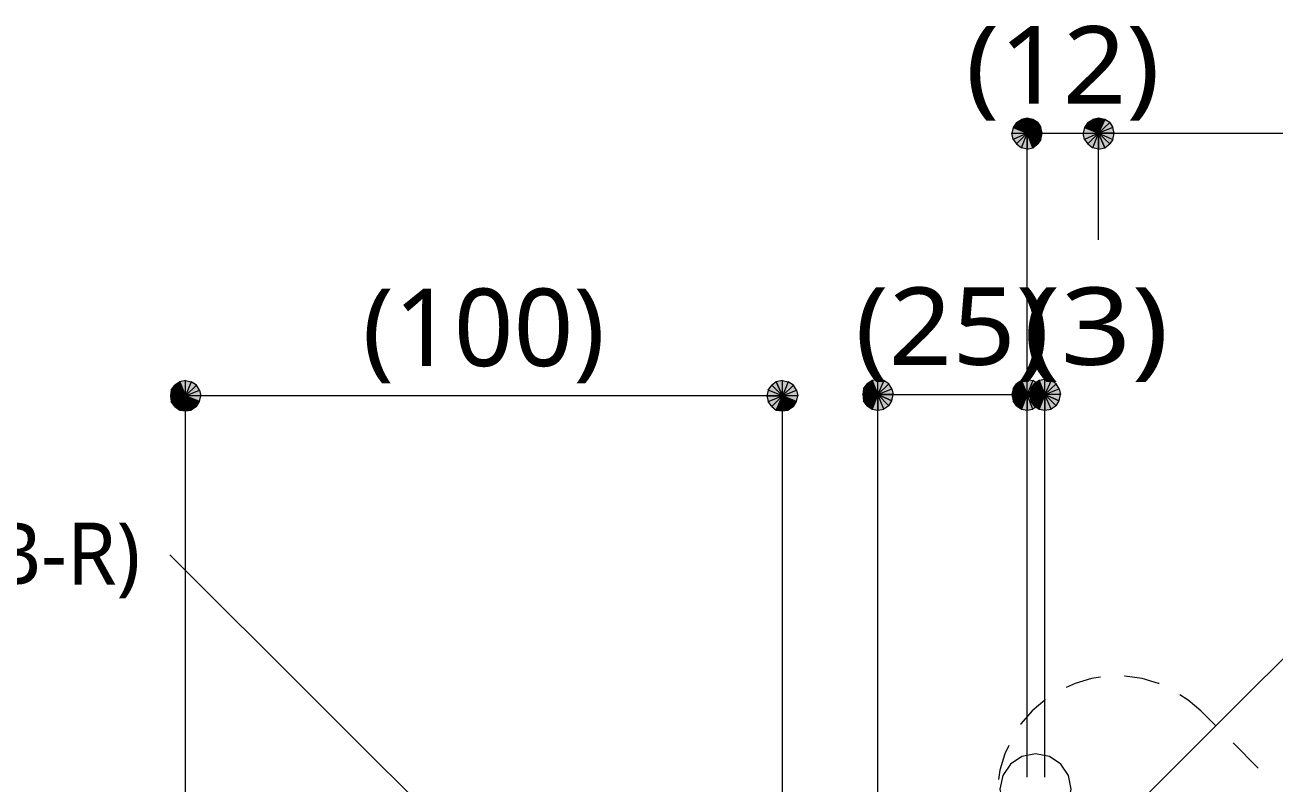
# Model space of a CAD drawing. Header units: millimetres. Extents: x 0 to 420, y 0 to 297.
# Drawn here: x 40.78 to 82.67, y 238.39 to 263.81 of the extents above; entities that cross this region are included whole.
import ezdxf
from ezdxf.enums import TextEntityAlignment as Align

# ---------------------------------------------------------------- set-up
doc = ezdxf.new("R2010")
doc.units = ezdxf.units.MM
doc.styles.add('kst32b', font='NotoSansJP-Variable.ttf')

msp = doc.modelspace()

# ---------------------------------------------------------------- hatches: boundary and pattern name
h = msp.add_hatch(color=7)
h.paths.add_polyline_path([(74.359, 260.689), (74.168, 260.646), (74.359, 260.181), (74.359, 260.689)])
h.paths.add_polyline_path([(74.168, 260.646), (74.359, 260.181), (73.999, 260.54), (74.168, 260.646)])
h.paths.add_polyline_path([(74.359, 260.181), (73.999, 260.54), (73.893, 260.371), (74.359, 260.181)])
for points in [[(74.549, 260.646), (74.359, 260.689), (74.359, 260.181), (74.549, 260.646)], [(76.962, 260.646), (76.75, 260.689), (76.75, 260.181), (76.962, 260.646)], [(45.974, 250.888), (46.164, 250.867), (46.164, 251.375), (45.974, 250.888)], [(65.955, 250.888), (66.167, 250.867), (66.167, 251.375), (65.955, 250.888)], [(69.173, 250.931), (69.363, 250.888), (69.363, 251.418), (69.173, 250.931)], [(74.168, 250.931), (74.359, 250.888), (74.359, 251.418), (74.168, 250.931)], [(74.761, 250.931), (74.951, 250.888), (74.951, 251.418), (74.761, 250.931)]]:
    msp.add_hatch(color=7).paths.add_polyline_path(points)
h = msp.add_hatch(color=7)
h.paths.add_polyline_path([(74.867, 260.181), (74.824, 260.371), (74.359, 260.181), (74.867, 260.181)])
h.paths.add_polyline_path([(74.824, 260.371), (74.359, 260.181), (74.718, 260.54), (74.824, 260.371)])
h.paths.add_polyline_path([(74.359, 260.181), (74.718, 260.54), (74.549, 260.646), (74.359, 260.181)])
h = msp.add_hatch(color=7)
h.paths.add_polyline_path([(76.75, 260.689), (76.56, 260.646), (76.75, 260.181), (76.75, 260.689)])
h.paths.add_polyline_path([(76.56, 260.646), (76.75, 260.181), (76.391, 260.54), (76.56, 260.646)])
h.paths.add_polyline_path([(76.75, 260.181), (76.391, 260.54), (76.285, 260.371), (76.75, 260.181)])
h = msp.add_hatch(color=7)
h.paths.add_polyline_path([(77.279, 260.181), (77.237, 260.371), (76.75, 260.181), (77.279, 260.181)])
h.paths.add_polyline_path([(77.237, 260.371), (76.75, 260.181), (77.131, 260.54), (77.237, 260.371)])
h.paths.add_polyline_path([(76.75, 260.181), (77.131, 260.54), (76.962, 260.646), (76.75, 260.181)])
h = msp.add_hatch(color=7)
h.paths.add_polyline_path([(73.893, 260.371), (73.851, 260.181), (74.359, 260.181), (73.893, 260.371)])
h.paths.add_polyline_path([(73.851, 260.181), (74.359, 260.181), (73.893, 259.969), (73.851, 260.181)])
h.paths.add_polyline_path([(74.359, 260.181), (73.893, 259.969), (73.999, 259.821), (74.359, 260.181)])
h = msp.add_hatch(color=7)
h.paths.add_polyline_path([(73.999, 259.821), (74.168, 259.694), (74.359, 260.181), (73.999, 259.821)])
h.paths.add_polyline_path([(74.168, 259.694), (74.359, 260.181), (74.359, 259.651), (74.168, 259.694)])
h.paths.add_polyline_path([(74.359, 260.181), (74.359, 259.651), (74.549, 259.694), (74.359, 260.181)])
h = msp.add_hatch(color=7)
h.paths.add_polyline_path([(74.549, 259.694), (74.718, 259.821), (74.359, 260.181), (74.549, 259.694)])
h.paths.add_polyline_path([(74.718, 259.821), (74.359, 260.181), (74.824, 259.969), (74.718, 259.821)])
h.paths.add_polyline_path([(74.359, 260.181), (74.824, 259.969), (74.867, 260.181), (74.359, 260.181)])
h = msp.add_hatch(color=7)
h.paths.add_polyline_path([(76.285, 260.371), (76.242, 260.181), (76.75, 260.181), (76.285, 260.371)])
h.paths.add_polyline_path([(76.242, 260.181), (76.75, 260.181), (76.285, 259.969), (76.242, 260.181)])
h.paths.add_polyline_path([(76.75, 260.181), (76.285, 259.969), (76.391, 259.821), (76.75, 260.181)])
h = msp.add_hatch(color=7)
h.paths.add_polyline_path([(76.391, 259.821), (76.56, 259.694), (76.75, 260.181), (76.391, 259.821)])
h.paths.add_polyline_path([(76.56, 259.694), (76.75, 260.181), (76.75, 259.651), (76.56, 259.694)])
h.paths.add_polyline_path([(76.75, 260.181), (76.75, 259.651), (76.962, 259.694), (76.75, 260.181)])
h = msp.add_hatch(color=7)
h.paths.add_polyline_path([(76.962, 259.694), (77.131, 259.821), (76.75, 260.181), (76.962, 259.694)])
h.paths.add_polyline_path([(77.131, 259.821), (76.75, 260.181), (77.237, 259.969), (77.131, 259.821)])
h.paths.add_polyline_path([(76.75, 260.181), (77.237, 259.969), (77.279, 260.181), (76.75, 260.181)])
h = msp.add_hatch(color=7)
h.paths.add_polyline_path([(45.974, 251.841), (45.805, 251.735), (46.164, 251.375), (45.974, 251.841)])
h.paths.add_polyline_path([(45.805, 251.735), (46.164, 251.375), (45.678, 251.566), (45.805, 251.735)])
h.paths.add_polyline_path([(46.164, 251.375), (45.678, 251.566), (45.657, 251.375), (46.164, 251.375)])
h = msp.add_hatch(color=7)
h.paths.add_polyline_path([(46.524, 251.735), (46.355, 251.841), (46.164, 251.375), (46.524, 251.735)])
h.paths.add_polyline_path([(46.355, 251.841), (46.164, 251.375), (46.164, 251.883), (46.355, 251.841)])
h.paths.add_polyline_path([(46.164, 251.375), (46.164, 251.883), (45.974, 251.841), (46.164, 251.375)])
h = msp.add_hatch(color=7)
h.paths.add_polyline_path([(46.63, 251.185), (46.673, 251.375), (46.164, 251.375), (46.63, 251.185)])
h.paths.add_polyline_path([(46.673, 251.375), (46.164, 251.375), (46.63, 251.566), (46.673, 251.375)])
h.paths.add_polyline_path([(46.164, 251.375), (46.63, 251.566), (46.524, 251.735), (46.164, 251.375)])
h = msp.add_hatch(color=7)
h.paths.add_polyline_path([(65.955, 251.841), (65.807, 251.735), (66.167, 251.375), (65.955, 251.841)])
h.paths.add_polyline_path([(65.807, 251.735), (66.167, 251.375), (65.68, 251.566), (65.807, 251.735)])
h.paths.add_polyline_path([(66.167, 251.375), (65.68, 251.566), (65.638, 251.375), (66.167, 251.375)])
h = msp.add_hatch(color=7)
h.paths.add_polyline_path([(66.527, 251.735), (66.358, 251.841), (66.167, 251.375), (66.527, 251.735)])
h.paths.add_polyline_path([(66.358, 251.841), (66.167, 251.375), (66.167, 251.883), (66.358, 251.841)])
h.paths.add_polyline_path([(66.167, 251.375), (66.167, 251.883), (65.955, 251.841), (66.167, 251.375)])
h = msp.add_hatch(color=7)
h.paths.add_polyline_path([(66.633, 251.185), (66.675, 251.375), (66.167, 251.375), (66.633, 251.185)])
h.paths.add_polyline_path([(66.675, 251.375), (66.167, 251.375), (66.633, 251.566), (66.675, 251.375)])
h.paths.add_polyline_path([(66.167, 251.375), (66.633, 251.566), (66.527, 251.735), (66.167, 251.375)])
h = msp.add_hatch(color=7)
h.paths.add_polyline_path([(69.173, 251.883), (69.003, 251.778), (69.363, 251.418), (69.173, 251.883)])
h.paths.add_polyline_path([(69.003, 251.778), (69.363, 251.418), (68.876, 251.608), (69.003, 251.778)])
h.paths.add_polyline_path([(69.363, 251.418), (68.876, 251.608), (68.855, 251.418), (69.363, 251.418)])
h = msp.add_hatch(color=7)
h.paths.add_polyline_path([(69.723, 251.778), (69.554, 251.883), (69.363, 251.418), (69.723, 251.778)])
h.paths.add_polyline_path([(69.554, 251.883), (69.363, 251.418), (69.363, 251.926), (69.554, 251.883)])
h.paths.add_polyline_path([(69.363, 251.418), (69.363, 251.926), (69.173, 251.883), (69.363, 251.418)])
h = msp.add_hatch(color=7)
h.paths.add_polyline_path([(69.829, 251.206), (69.871, 251.418), (69.363, 251.418), (69.829, 251.206)])
h.paths.add_polyline_path([(69.871, 251.418), (69.363, 251.418), (69.829, 251.608), (69.871, 251.418)])
h.paths.add_polyline_path([(69.363, 251.418), (69.829, 251.608), (69.723, 251.778), (69.363, 251.418)])
h = msp.add_hatch(color=7)
h.paths.add_polyline_path([(74.168, 251.883), (73.999, 251.778), (74.359, 251.418), (74.168, 251.883)])
h.paths.add_polyline_path([(73.999, 251.778), (74.359, 251.418), (73.893, 251.608), (73.999, 251.778)])
h.paths.add_polyline_path([(74.359, 251.418), (73.893, 251.608), (73.851, 251.418), (74.359, 251.418)])
h = msp.add_hatch(color=7)
h.paths.add_polyline_path([(74.718, 251.778), (74.549, 251.883), (74.359, 251.418), (74.718, 251.778)])
h.paths.add_polyline_path([(74.549, 251.883), (74.359, 251.418), (74.359, 251.926), (74.549, 251.883)])
h.paths.add_polyline_path([(74.359, 251.418), (74.359, 251.926), (74.168, 251.883), (74.359, 251.418)])
h = msp.add_hatch(color=7)
h.paths.add_polyline_path([(74.824, 251.206), (74.867, 251.418), (74.359, 251.418), (74.824, 251.206)])
h.paths.add_polyline_path([(74.867, 251.418), (74.359, 251.418), (74.824, 251.608), (74.867, 251.418)])
h.paths.add_polyline_path([(74.359, 251.418), (74.824, 251.608), (74.718, 251.778), (74.359, 251.418)])
h = msp.add_hatch(color=7)
h.paths.add_polyline_path([(74.761, 251.883), (74.591, 251.778), (74.951, 251.418), (74.761, 251.883)])
h.paths.add_polyline_path([(74.591, 251.778), (74.951, 251.418), (74.486, 251.608), (74.591, 251.778)])
h.paths.add_polyline_path([(74.951, 251.418), (74.486, 251.608), (74.443, 251.418), (74.951, 251.418)])
h = msp.add_hatch(color=7)
h.paths.add_polyline_path([(75.332, 251.778), (75.163, 251.883), (74.951, 251.418), (75.332, 251.778)])
h.paths.add_polyline_path([(75.163, 251.883), (74.951, 251.418), (74.951, 251.926), (75.163, 251.883)])
h.paths.add_polyline_path([(74.951, 251.418), (74.951, 251.926), (74.761, 251.883), (74.951, 251.418)])
h = msp.add_hatch(color=7)
h.paths.add_polyline_path([(75.438, 251.206), (75.48, 251.418), (74.951, 251.418), (75.438, 251.206)])
h.paths.add_polyline_path([(75.48, 251.418), (74.951, 251.418), (75.438, 251.608), (75.48, 251.418)])
h.paths.add_polyline_path([(74.951, 251.418), (75.438, 251.608), (75.332, 251.778), (74.951, 251.418)])
h = msp.add_hatch(color=7)
h.paths.add_polyline_path([(45.657, 251.375), (45.678, 251.185), (46.164, 251.375), (45.657, 251.375)])
h.paths.add_polyline_path([(45.678, 251.185), (46.164, 251.375), (45.805, 251.015), (45.678, 251.185)])
h.paths.add_polyline_path([(46.164, 251.375), (45.805, 251.015), (45.974, 250.888), (46.164, 251.375)])
h = msp.add_hatch(color=7)
h.paths.add_polyline_path([(46.164, 250.867), (46.355, 250.888), (46.164, 251.375), (46.164, 250.867)])
h.paths.add_polyline_path([(46.355, 250.888), (46.164, 251.375), (46.524, 251.015), (46.355, 250.888)])
h.paths.add_polyline_path([(46.164, 251.375), (46.524, 251.015), (46.63, 251.185), (46.164, 251.375)])
h = msp.add_hatch(color=7)
h.paths.add_polyline_path([(65.638, 251.375), (65.68, 251.185), (66.167, 251.375), (65.638, 251.375)])
h.paths.add_polyline_path([(65.68, 251.185), (66.167, 251.375), (65.807, 251.015), (65.68, 251.185)])
h.paths.add_polyline_path([(66.167, 251.375), (65.807, 251.015), (65.955, 250.888), (66.167, 251.375)])
h = msp.add_hatch(color=7)
h.paths.add_polyline_path([(66.167, 250.867), (66.358, 250.888), (66.167, 251.375), (66.167, 250.867)])
h.paths.add_polyline_path([(66.358, 250.888), (66.167, 251.375), (66.527, 251.015), (66.358, 250.888)])
h.paths.add_polyline_path([(66.167, 251.375), (66.527, 251.015), (66.633, 251.185), (66.167, 251.375)])
h = msp.add_hatch(color=7)
h.paths.add_polyline_path([(68.855, 251.418), (68.876, 251.206), (69.363, 251.418), (68.855, 251.418)])
h.paths.add_polyline_path([(68.876, 251.206), (69.363, 251.418), (69.003, 251.037), (68.876, 251.206)])
h.paths.add_polyline_path([(69.363, 251.418), (69.003, 251.037), (69.173, 250.931), (69.363, 251.418)])
h = msp.add_hatch(color=7)
h.paths.add_polyline_path([(69.363, 250.888), (69.554, 250.931), (69.363, 251.418), (69.363, 250.888)])
h.paths.add_polyline_path([(69.554, 250.931), (69.363, 251.418), (69.723, 251.037), (69.554, 250.931)])
h.paths.add_polyline_path([(69.363, 251.418), (69.723, 251.037), (69.829, 251.206), (69.363, 251.418)])
h = msp.add_hatch(color=7)
h.paths.add_polyline_path([(73.851, 251.418), (73.893, 251.206), (74.359, 251.418), (73.851, 251.418)])
h.paths.add_polyline_path([(73.893, 251.206), (74.359, 251.418), (73.999, 251.037), (73.893, 251.206)])
h.paths.add_polyline_path([(74.359, 251.418), (73.999, 251.037), (74.168, 250.931), (74.359, 251.418)])
h = msp.add_hatch(color=7)
h.paths.add_polyline_path([(74.359, 250.888), (74.549, 250.931), (74.359, 251.418), (74.359, 250.888)])
h.paths.add_polyline_path([(74.549, 250.931), (74.359, 251.418), (74.718, 251.037), (74.549, 250.931)])
h.paths.add_polyline_path([(74.359, 251.418), (74.718, 251.037), (74.824, 251.206), (74.359, 251.418)])
h = msp.add_hatch(color=7)
h.paths.add_polyline_path([(74.443, 251.418), (74.486, 251.206), (74.951, 251.418), (74.443, 251.418)])
h.paths.add_polyline_path([(74.486, 251.206), (74.951, 251.418), (74.591, 251.037), (74.486, 251.206)])
h.paths.add_polyline_path([(74.951, 251.418), (74.591, 251.037), (74.761, 250.931), (74.951, 251.418)])
h = msp.add_hatch(color=7)
h.paths.add_polyline_path([(74.951, 250.888), (75.163, 250.931), (74.951, 251.418), (74.951, 250.888)])
h.paths.add_polyline_path([(75.163, 250.931), (74.951, 251.418), (75.332, 251.037), (75.163, 250.931)])
h.paths.add_polyline_path([(74.951, 251.418), (75.332, 251.037), (75.438, 251.206), (74.951, 251.418)])

# ---------------------------------------------------------------- linework, layer by layer
at = {"lineweight": 0}
for points in [[(74.359, 260.181), (73.999, 260.54), (73.893, 260.371)], [(74.168, 260.646), (74.359, 260.181), (73.999, 260.54)], [(74.359, 260.689), (74.168, 260.646), (74.359, 260.181)], [(74.549, 260.646), (74.359, 260.689), (74.359, 260.181)], [(74.359, 260.181), (74.718, 260.54), (74.549, 260.646)], [(74.824, 260.371), (74.359, 260.181), (74.718, 260.54)], [(76.75, 260.181), (76.391, 260.54), (76.285, 260.371)], [(76.56, 260.646), (76.75, 260.181), (76.391, 260.54)], [(76.75, 260.689), (76.56, 260.646), (76.75, 260.181)], [(76.962, 260.646), (76.75, 260.689), (76.75, 260.181)], [(76.75, 260.181), (77.131, 260.54), (76.962, 260.646)], [(77.237, 260.371), (76.75, 260.181), (77.131, 260.54)], [(73.893, 260.371), (73.851, 260.181), (74.359, 260.181)], [(73.851, 260.181), (74.359, 260.181), (73.893, 259.969)], [(74.359, 260.181), (73.893, 259.969), (73.999, 259.821)], [(73.999, 259.821), (74.168, 259.694), (74.359, 260.181)], [(74.168, 259.694), (74.359, 260.181), (74.359, 259.651)], [(74.867, 260.181), (74.824, 260.371), (74.359, 260.181)], [(74.359, 260.181), (74.359, 259.651), (74.549, 259.694)], [(74.549, 259.694), (74.718, 259.821), (74.359, 260.181)], [(74.718, 259.821), (74.359, 260.181), (74.824, 259.969)], [(74.359, 260.181), (74.824, 259.969), (74.867, 260.181)], [(76.285, 260.371), (76.242, 260.181), (76.75, 260.181)], [(76.242, 260.181), (76.75, 260.181), (76.285, 259.969)], [(76.75, 260.181), (76.285, 259.969), (76.391, 259.821)], [(76.391, 259.821), (76.56, 259.694), (76.75, 260.181)], [(76.56, 259.694), (76.75, 260.181), (76.75, 259.651)], [(77.279, 260.181), (77.237, 260.371), (76.75, 260.181)], [(76.75, 260.181), (76.75, 259.651), (76.962, 259.694)], [(76.962, 259.694), (77.131, 259.821), (76.75, 260.181)], [(77.131, 259.821), (76.75, 260.181), (77.237, 259.969)], [(76.75, 260.181), (77.237, 259.969), (77.279, 260.181)], [(45.805, 251.735), (46.164, 251.375), (45.678, 251.566)], [(45.974, 251.841), (45.805, 251.735), (46.164, 251.375)], [(46.164, 251.375), (46.164, 251.883), (45.974, 251.841)], [(46.355, 251.841), (46.164, 251.375), (46.164, 251.883)], [(46.524, 251.735), (46.355, 251.841), (46.164, 251.375)], [(46.164, 251.375), (46.63, 251.566), (46.524, 251.735)], [(65.807, 251.735), (66.167, 251.375), (65.68, 251.566)], [(65.955, 251.841), (65.807, 251.735), (66.167, 251.375)], [(66.167, 251.375), (66.167, 251.883), (65.955, 251.841)], [(66.358, 251.841), (66.167, 251.375), (66.167, 251.883)], [(66.527, 251.735), (66.358, 251.841), (66.167, 251.375)], [(66.167, 251.375), (66.633, 251.566), (66.527, 251.735)], [(69.003, 251.778), (69.363, 251.418), (68.876, 251.608)], [(69.173, 251.883), (69.003, 251.778), (69.363, 251.418)], [(69.363, 251.418), (69.363, 251.926), (69.173, 251.883)], [(69.554, 251.883), (69.363, 251.418), (69.363, 251.926)], [(69.723, 251.778), (69.554, 251.883), (69.363, 251.418)], [(69.363, 251.418), (69.829, 251.608), (69.723, 251.778)], [(73.999, 251.778), (74.359, 251.418), (73.893, 251.608)], [(74.168, 251.883), (73.999, 251.778), (74.359, 251.418)], [(74.359, 251.418), (74.359, 251.926), (74.168, 251.883)], [(74.549, 251.883), (74.359, 251.418), (74.359, 251.926)], [(74.718, 251.778), (74.549, 251.883), (74.359, 251.418)], [(74.359, 251.418), (74.824, 251.608), (74.718, 251.778)], [(74.591, 251.778), (74.951, 251.418), (74.486, 251.608)], [(74.761, 251.883), (74.591, 251.778), (74.951, 251.418)], [(74.951, 251.418), (74.951, 251.926), (74.761, 251.883)], [(75.163, 251.883), (74.951, 251.418), (74.951, 251.926)], [(75.332, 251.778), (75.163, 251.883), (74.951, 251.418)], [(74.951, 251.418), (75.438, 251.608), (75.332, 251.778)], [(46.164, 251.375), (45.678, 251.566), (45.657, 251.375)], [(45.657, 251.375), (45.678, 251.185), (46.164, 251.375)], [(45.678, 251.185), (46.164, 251.375), (45.805, 251.015)], [(46.164, 251.375), (45.805, 251.015), (45.974, 250.888)], [(45.974, 250.888), (46.164, 250.867), (46.164, 251.375)], [(46.673, 251.375), (46.164, 251.375), (46.63, 251.566)], [(46.164, 250.867), (46.355, 250.888), (46.164, 251.375)], [(46.355, 250.888), (46.164, 251.375), (46.524, 251.015)], [(46.164, 251.375), (46.524, 251.015), (46.63, 251.185)], [(46.63, 251.185), (46.673, 251.375), (46.164, 251.375)], [(66.167, 251.375), (65.68, 251.566), (65.638, 251.375)], [(65.638, 251.375), (65.68, 251.185), (66.167, 251.375)], [(65.68, 251.185), (66.167, 251.375), (65.807, 251.015)], [(66.167, 251.375), (65.807, 251.015), (65.955, 250.888)], [(65.955, 250.888), (66.167, 250.867), (66.167, 251.375)], [(66.675, 251.375), (66.167, 251.375), (66.633, 251.566)], [(66.167, 250.867), (66.358, 250.888), (66.167, 251.375)], [(66.358, 250.888), (66.167, 251.375), (66.527, 251.015)], [(66.167, 251.375), (66.527, 251.015), (66.633, 251.185)], [(66.633, 251.185), (66.675, 251.375), (66.167, 251.375)], [(69.363, 251.418), (68.876, 251.608), (68.855, 251.418)], [(68.855, 251.418), (68.876, 251.206), (69.363, 251.418)], [(68.876, 251.206), (69.363, 251.418), (69.003, 251.037)], [(69.363, 251.418), (69.003, 251.037), (69.173, 250.931)], [(69.173, 250.931), (69.363, 250.888), (69.363, 251.418)], [(69.871, 251.418), (69.363, 251.418), (69.829, 251.608)], [(69.363, 250.888), (69.554, 250.931), (69.363, 251.418)], [(69.554, 250.931), (69.363, 251.418), (69.723, 251.037)], [(69.363, 251.418), (69.723, 251.037), (69.829, 251.206)], [(69.829, 251.206), (69.871, 251.418), (69.363, 251.418)], [(74.359, 251.418), (73.893, 251.608), (73.851, 251.418)], [(73.851, 251.418), (73.893, 251.206), (74.359, 251.418)], [(73.893, 251.206), (74.359, 251.418), (73.999, 251.037)], [(74.359, 251.418), (73.999, 251.037), (74.168, 250.931)], [(74.168, 250.931), (74.359, 250.888), (74.359, 251.418)], [(74.867, 251.418), (74.359, 251.418), (74.824, 251.608)], [(74.359, 250.888), (74.549, 250.931), (74.359, 251.418)], [(74.549, 250.931), (74.359, 251.418), (74.718, 251.037)], [(74.359, 251.418), (74.718, 251.037), (74.824, 251.206)], [(74.824, 251.206), (74.867, 251.418), (74.359, 251.418)], [(74.951, 251.418), (74.486, 251.608), (74.443, 251.418)], [(74.443, 251.418), (74.486, 251.206), (74.951, 251.418)], [(74.486, 251.206), (74.951, 251.418), (74.591, 251.037)], [(74.951, 251.418), (74.591, 251.037), (74.761, 250.931)], [(74.761, 250.931), (74.951, 250.888), (74.951, 251.418)], [(75.48, 251.418), (74.951, 251.418), (75.438, 251.608)], [(74.951, 250.888), (75.163, 250.931), (74.951, 251.418)], [(75.163, 250.931), (74.951, 251.418), (75.332, 251.037)], [(74.951, 251.418), (75.332, 251.037), (75.438, 251.206)], [(75.438, 251.206), (75.48, 251.418), (74.951, 251.418)]]:
    msp.add_lwpolyline(points, close=True, dxfattribs=at)
at = {"lineweight": 13}
for points in [[(74.359, 260.181), (76.75, 260.181)], [(74.359, 238.591), (74.359, 260.181)], [(76.75, 256.604), (76.75, 260.181), (100.499, 260.181)], [(66.167, 234.675), (66.167, 251.375), (46.164, 251.375)], [(46.164, 236.834), (46.164, 251.375)], [(69.363, 235.183), (69.363, 251.418)], [(69.363, 251.418), (74.359, 251.418), (74.951, 251.418)], [(74.951, 238.591), (74.951, 251.418)], [(75.353, 234.971), (89.387, 249.005)], [(60.325, 231.373), (45.635, 246.041)], [(76.814, 241.935), (76.518, 241.893), (75.967, 241.723), (75.671, 241.596)], [(78.782, 241.723), (78.761, 241.723), (78.211, 241.893), (77.639, 241.977), (77.618, 241.977)], [(80.179, 240.813), (79.756, 241.173), (79.481, 241.342)], [(74.972, 241.194), (74.951, 241.173), (74.528, 240.813), (74.147, 240.369), (74.147, 240.347)], [(80.179, 240.813), (80.687, 240.305)], [(73.745, 239.649), (73.618, 239.374), (73.448, 238.823), (73.406, 238.506)], [(81.259, 239.734), (82.106, 238.887)]]:
    msp.add_lwpolyline(points, dxfattribs=at)
msp.add_lwpolyline([(75.84, 238.178), (75.746, 238.643), (75.49, 239.024), (75.11, 239.28), (74.644, 239.374), (74.179, 239.28), (73.799, 239.024), (73.542, 238.643), (73.448, 238.178), (73.542, 237.712), (73.799, 237.332), (74.179, 237.076), (74.644, 236.982), (75.11, 237.076), (75.49, 237.332), (75.746, 237.712)], close=True, dxfattribs=at)

# ---------------------------------------------------------------- texts
at = {"style": 'kst32b'}
for s, height, p, p2 in [('(12)', 2.5989, (72.305, 261.175), (78.803, 261.175)), ('(100)', 2.5989, (52.091, 252.37), (60.213, 252.37)), ('(25)', 2.5989, (68.601, 252.412), (75.098, 252.412)), ('(3)', 2.5989, (74.232, 252.412), (79.104, 252.412)), ('(GB-R)', 2.0791, (36.851, 245.046), (44.648, 245.046))]:
    msp.add_text(s, height=height, dxfattribs=at).set_placement(p, p2, align=Align.FIT)

doc.saveas('drawing.dxf')
